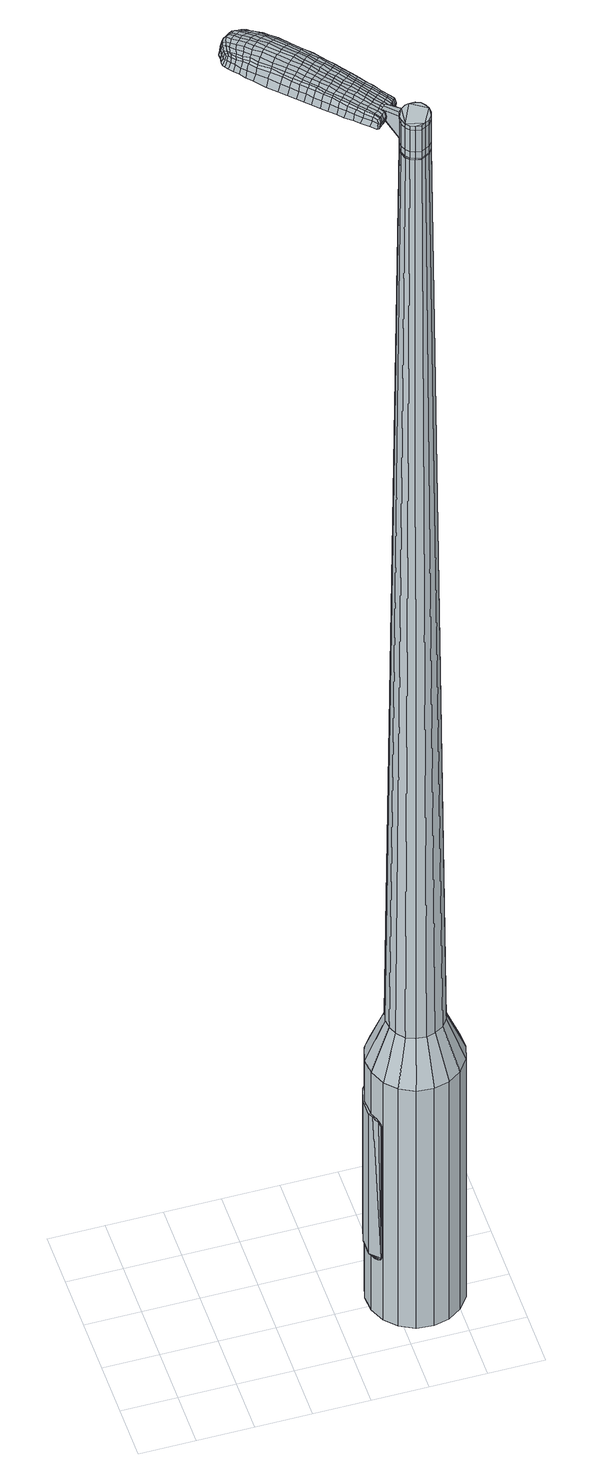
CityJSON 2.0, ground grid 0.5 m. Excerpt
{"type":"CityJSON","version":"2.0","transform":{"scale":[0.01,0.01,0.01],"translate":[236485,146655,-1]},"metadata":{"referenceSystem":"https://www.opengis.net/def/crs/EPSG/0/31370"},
"CityObjects":{
"object1":{"type":"GenericCityObject","attributes":{"cluster":623,"mean_distance_to_centroid":0.0785,"new_centroid_x":236487.23,"new_centroid_y":146655.56,"mean_distance_to_camera":7.81,"H1":9.53,"H2":9.31,"Z_final":113.16,"cluster2":-1,"proj_x":236493.62,"proj_y":146654.73,"id_line":75990,"bearing_l":224.04,"distance":6.44,"orientation":"right","G_obj":134.04},"geometry":[{"type":"MultiSurface","lod":"2","boundaries":[[[0,1,2,3]],[[1,4,5,2]],[[4,6,7,5]],[[6,8,9,7]],[[8,10,11,9]],[[10,12,13,11]],[[12,14,15,13]],[[14,16,17,15]],[[16,18,19,17]],[[18,20,21,19]],[[20,22,23,21]],[[22,24,25,23]],[[24,26,27,25]],[[26,28,29,27]],[[28,30,31,29]],[[30,32,33,31]],[[32,34,35,33]],[[34,0,3,35]],[[36,37,38,39]],[[38,40,41,42]],[[41,43,42]],[[42,44,45,46]],[[45,47,46]],[[46,48,49,50]],[[49,51,50]],[[42,46,50,38]],[[50,52,39,38]],[[53,36,39]],[[2,5,7,35]],[[7,9,11,15]],[[11,13,15]],[[15,17,19,23]],[[19,21,23]],[[23,25,27,31]],[[27,29,31]],[[15,23,31,7]],[[31,33,35,7]],[[3,2,35]],[[1,0,54,55]],[[0,34,56,54]],[[34,32,57,56]],[[32,30,58,57]],[[30,28,59,58]],[[28,26,60,59]],[[26,24,61,60]],[[24,22,62,61]],[[22,20,63,62]],[[20,18,64,63]],[[18,16,65,64]],[[16,14,66,65]],[[14,12,67,66]],[[12,10,68,67]],[[10,8,69,68]],[[8,6,70,69]],[[6,4,71,70]],[[4,1,55,71]],[[55,54,72,73]],[[54,56,74,72]],[[56,57,75,74]],[[57,58,76,75]],[[58,59,77,76]],[[59,60,78,77]],[[60,61,79,78]],[[61,62,80,79]],[[62,63,81,80]],[[63,64,82,81]],[[64,65,83,82]],[[65,66,84,83]],[[66,67,85,84]],[[67,68,86,85]],[[68,69,87,86]],[[69,70,88,87]],[[70,71,89,88]],[[71,55,73,89]],[[72,90,91,73]],[[92,93,90,72]],[[75,94,93,92]],[[95,96,94,75]],[[97,98,96,95]],[[78,99,98,97]],[[79,100,99,78]],[[101,102,100,79]],[[81,103,102,101]],[[104,105,103,81]],[[83,106,105,104]],[[84,107,106,83]],[[108,109,107,84]],[[86,110,109,108]],[[111,112,110,86]],[[113,114,112,111]],[[89,115,114,113]],[[73,91,115,89]],[[116,117,118,119]],[[120,116,119,121]],[[122,120,121,123]],[[124,122,123,125]],[[126,124,125,127]],[[128,126,127,129]],[[130,128,129,131]],[[132,130,131,133]],[[134,132,133,135]],[[136,134,135,137]],[[138,136,137,139]],[[140,138,139,141]],[[142,140,141,143]],[[144,142,143,145]],[[146,144,145,147]],[[148,146,147,149]],[[74,92,72]],[[74,75,92]],[[76,95,75]],[[76,77,97,95]],[[77,78,97]],[[80,101,79]],[[80,81,101]],[[82,104,81]],[[82,83,104]],[[85,108,84]],[[85,86,108]],[[87,111,86]],[[87,88,113,111]],[[88,89,113]],[[150,114,115]],[[150,151,112,114]],[[151,110,112]],[[152,109,110]],[[152,107,109]],[[153,105,106]],[[153,103,105]],[[154,102,103]],[[154,100,102]],[[155,98,99]],[[155,156,96,98]],[[156,94,96]],[[157,93,94]],[[157,90,93]],[[39,52,148,158]],[[91,90,159,149]],[[53,39,158,117]],[[90,157,118,159]],[[36,53,117,116]],[[157,94,119,118]],[[37,36,116,120]],[[94,156,121,119]],[[38,37,120,122]],[[156,155,123,121]],[[40,38,122,124]],[[155,99,125,123]],[[41,40,124,126]],[[99,100,127,125]],[[43,41,126,128]],[[100,154,129,127]],[[42,43,128,130]],[[154,103,131,129]],[[44,42,130,132]],[[103,153,133,131]],[[45,44,132,134]],[[153,106,135,133]],[[47,45,134,136]],[[106,107,137,135]],[[46,47,136,138]],[[107,152,139,137]],[[48,46,138,140]],[[152,110,141,139]],[[49,48,140,142]],[[110,151,143,141]],[[51,49,142,144]],[[151,150,145,143]],[[50,51,144,146]],[[150,115,147,145]],[[52,50,146,148]],[[115,91,149,147]],[[148,149,160,161]],[[149,159,162,160]],[[159,118,163,162]],[[118,117,164,163]],[[117,158,165,164]],[[158,148,161,165]],[[166,167,168,169]],[[170,166,169,171]],[[166,170,172,173]],[[167,166,173,174]],[[175,176,177,178]],[[179,175,178,180]],[[175,179,181,182]],[[176,175,182,183]],[[184,185,186,187]],[[188,184,187,189]],[[184,188,190,191]],[[185,184,191,192]],[[193,194,195,196]],[[197,193,196,198]],[[193,197,199,200]],[[194,193,200,201]],[[202,203,204,205]],[[206,202,205,207]],[[202,206,208,209]],[[203,202,209,210]],[[211,212,213,214]],[[215,211,214,216]],[[211,215,217,218]],[[212,211,218,219]],[[220,221,222,223]],[[212,220,223,213]],[[220,212,219,224]],[[221,220,224,225]],[[226,227,228,229]],[[221,226,229,222]],[[226,221,225,230]],[[227,226,230,231]],[[232,170,171,233]],[[227,232,233,228]],[[232,227,231,234]],[[170,232,234,172]],[[235,236,237,238]],[[239,235,238,240]],[[235,239,241,242]],[[236,235,242,243]],[[244,245,246,247]],[[236,244,247,237]],[[244,236,243,248]],[[245,244,248,249]],[[250,251,252,253]],[[245,250,253,246]],[[250,245,249,254]],[[251,250,254,255]],[[256,257,258,259]],[[251,256,259,252]],[[256,251,255,260]],[[257,256,260,261]],[[262,167,174,263]],[[257,262,263,258]],[[262,257,261,264]],[[167,262,264,168]],[[265,266,267,268]],[[269,265,268,270]],[[265,269,271,272]],[[266,265,272,273]],[[274,275,276,277]],[[266,274,277,267]],[[274,266,273,278]],[[275,274,278,279]],[[280,281,282,283]],[[275,280,283,276]],[[280,275,279,284]],[[281,280,284,285]],[[286,179,180,287]],[[281,286,287,282]],[[286,281,285,288]],[[179,286,288,181]],[[289,290,291,292]],[[293,289,292,294]],[[289,293,295,296]],[[290,289,296,297]],[[298,299,300,301]],[[290,298,301,291]],[[298,290,297,302]],[[299,298,302,303]],[[304,305,306,307]],[[299,304,307,300]],[[304,299,303,308]],[[305,304,308,309]],[[310,311,312,313]],[[305,310,313,306]],[[310,305,309,314]],[[311,310,314,315]],[[316,176,183,317]],[[311,316,317,312]],[[316,311,315,318]],[[176,316,318,177]],[[319,205,204,320]],[[321,319,320,322]],[[319,321,323,324]],[[205,319,324,207]],[[325,321,322,326]],[[327,325,326,328]],[[325,327,329,330]],[[321,325,330,323]],[[331,327,328,332]],[[333,331,332,334]],[[331,333,335,336]],[[327,331,336,329]],[[337,333,334,338]],[[339,337,338,340]],[[337,339,341,342]],[[333,337,342,335]],[[343,339,340,344]],[[194,343,344,195]],[[343,194,201,345]],[[339,343,345,341]],[[346,347,192,191]],[[348,346,191,190]],[[346,348,349,350]],[[347,346,350,351]],[[352,353,351,350]],[[354,352,350,349]],[[352,354,355,356]],[[353,352,356,357]],[[358,359,357,356]],[[360,358,356,355]],[[358,360,361,362]],[[359,358,362,363]],[[364,365,363,362]],[[366,364,362,361]],[[364,366,199,197]],[[365,364,197,198]],[[367,368,369,370]],[[269,367,370,271]],[[367,269,270,371]],[[368,367,371,372]],[[373,188,189,374]],[[368,373,374,369]],[[373,368,372,375]],[[188,373,375,190]],[[376,377,378,379]],[[215,376,379,217]],[[376,215,216,380]],[[377,376,380,381]],[[382,383,384,385]],[[377,382,385,378]],[[382,377,381,386]],[[383,382,386,387]],[[388,185,192,389]],[[383,388,389,384]],[[388,383,387,390]],[[185,388,390,186]],[[391,392,393,394]],[[173,391,394,174]],[[391,173,172,395]],[[392,391,395,396]],[[397,398,399,400]],[[392,397,400,393]],[[397,392,396,401]],[[398,397,401,402]],[[403,196,195,404]],[[398,403,404,399]],[[403,398,402,405]],[[196,403,405,198]],[[406,407,408,409]],[[178,406,409,180]],[[406,178,177,410]],[[407,406,410,411]],[[412,200,199,413]],[[407,412,413,408]],[[412,407,411,414]],[[200,412,414,201]],[[415,416,417,418]],[[293,415,418,295]],[[415,293,294,419]],[[416,415,419,420]],[[421,206,207,422]],[[416,421,422,417]],[[421,416,420,423]],[[206,421,423,208]],[[424,425,426,427]],[[239,424,427,241]],[[424,239,240,428]],[[425,424,428,429]],[[430,431,432,433]],[[425,430,433,426]],[[430,425,429,434]],[[431,430,434,435]],[[436,203,210,437]],[[431,436,437,432]],[[436,431,435,438]],[[203,436,438,204]],[[439,440,429,428]],[[238,439,428,240]],[[439,238,237,441]],[[440,439,441,442]],[[443,444,435,434]],[[440,443,434,429]],[[443,440,442,445]],[[444,443,445,446]],[[447,320,204,438]],[[444,447,438,435]],[[447,444,446,448]],[[320,447,448,322]],[[449,450,451,452]],[[296,449,452,297]],[[449,296,295,418]],[[450,449,418,417]],[[453,324,323,454]],[[450,453,454,451]],[[453,450,417,422]],[[324,453,422,207]],[[455,456,442,441]],[[247,455,441,237]],[[455,247,246,457]],[[456,455,457,458]],[[459,460,446,445]],[[456,459,445,442]],[[459,456,458,461]],[[460,459,461,462]],[[463,326,322,448]],[[460,463,448,446]],[[463,460,462,464]],[[326,463,464,328]],[[465,466,467,468]],[[302,465,468,303]],[[465,302,297,452]],[[466,465,452,451]],[[469,330,329,470]],[[466,469,470,467]],[[469,466,451,454]],[[330,469,454,323]],[[471,472,458,457]],[[253,471,457,246]],[[471,253,252,473]],[[472,471,473,474]],[[475,476,462,461]],[[472,475,461,458]],[[475,472,474,477]],[[476,475,477,478]],[[479,332,328,464]],[[476,479,464,462]],[[479,476,478,480]],[[332,479,480,334]],[[481,482,483,484]],[[308,481,484,309]],[[481,308,303,468]],[[482,481,468,467]],[[485,336,335,486]],[[482,485,486,483]],[[485,482,467,470]],[[336,485,470,329]],[[487,488,474,473]],[[259,487,473,252]],[[487,259,258,489]],[[488,487,489,490]],[[491,492,478,477]],[[488,491,477,474]],[[491,488,490,493]],[[492,491,493,494]],[[495,338,334,480]],[[492,495,480,478]],[[495,492,494,496]],[[338,495,496,340]],[[497,498,499,500]],[[314,497,500,315]],[[497,314,309,484]],[[498,497,484,483]],[[501,342,341,502]],[[498,501,502,499]],[[501,498,483,486]],[[342,501,486,335]],[[503,504,490,489]],[[263,503,489,258]],[[503,263,174,394]],[[504,503,394,393]],[[505,506,494,493]],[[504,505,493,490]],[[505,504,393,400]],[[506,505,400,399]],[[507,344,340,496]],[[506,507,496,494]],[[507,506,399,404]],[[344,507,404,195]],[[508,509,411,410]],[[318,508,410,177]],[[508,318,315,500]],[[509,508,500,499]],[[510,345,201,414]],[[509,510,414,411]],[[510,509,499,502]],[[345,510,502,341]],[[511,512,372,371]],[[268,511,371,270]],[[511,268,267,513]],[[512,511,513,514]],[[515,348,190,375]],[[512,515,375,372]],[[515,512,514,516]],[[348,515,516,349]],[[517,518,519,520]],[[218,517,520,219]],[[517,218,217,379]],[[518,517,379,378]],[[521,522,523,524]],[[518,521,524,519]],[[521,518,378,385]],[[522,521,385,384]],[[525,347,351,526]],[[522,525,526,523]],[[525,522,384,389]],[[347,525,389,192]],[[527,528,514,513]],[[277,527,513,267]],[[527,277,276,529]],[[528,527,529,530]],[[531,354,349,516]],[[528,531,516,514]],[[531,528,530,532]],[[354,531,532,355]],[[533,534,535,536]],[[224,533,536,225]],[[533,224,219,520]],[[534,533,520,519]],[[537,538,539,540]],[[534,537,540,535]],[[537,534,519,524]],[[538,537,524,523]],[[541,353,357,542]],[[538,541,542,539]],[[541,538,523,526]],[[353,541,526,351]],[[543,544,530,529]],[[283,543,529,276]],[[543,283,282,545]],[[544,543,545,546]],[[547,360,355,532]],[[544,547,532,530]],[[547,544,546,548]],[[360,547,548,361]],[[549,550,551,552]],[[230,549,552,231]],[[549,230,225,536]],[[550,549,536,535]],[[553,554,555,556]],[[550,553,556,551]],[[553,550,535,540]],[[554,553,540,539]],[[557,359,363,558]],[[554,557,558,555]],[[557,554,539,542]],[[359,557,542,357]],[[559,560,546,545]],[[287,559,545,282]],[[559,287,180,409]],[[560,559,409,408]],[[561,366,361,548]],[[560,561,548,546]],[[561,560,408,413]],[[366,561,413,199]],[[562,563,396,395]],[[234,562,395,172]],[[562,234,231,552]],[[563,562,552,551]],[[564,565,402,401]],[[563,564,401,396]],[[564,563,551,556]],[[565,564,556,555]],[[566,365,198,405]],[[565,566,405,402]],[[566,565,555,558]],[[365,566,558,363]],[[567,568,569,570]],[[570,569,571,572]],[[573,571,569,574]],[[574,569,568,575]],[[576,577,578,579]],[[579,578,580,581]],[[582,580,578,583]],[[583,578,577,584]],[[585,586,587,588]],[[588,587,589,590]],[[591,589,587,592]],[[592,587,586,593]],[[594,595,596,597]],[[597,596,598,599]],[[600,598,596,601]],[[601,596,595,602]],[[603,604,605,606]],[[606,605,607,608]],[[609,607,605,610]],[[610,605,604,611]],[[612,613,614,615]],[[615,614,616,617]],[[618,616,614,619]],[[619,614,613,620]],[[621,622,623,624]],[[624,623,613,612]],[[620,613,623,625]],[[625,623,622,626]],[[627,628,629,630]],[[630,629,622,621]],[[626,622,629,631]],[[631,629,628,632]],[[572,571,633,634]],[[634,633,628,627]],[[632,628,633,635]],[[635,633,571,573]],[[636,637,638,639]],[[639,638,640,641]],[[642,640,638,643]],[[643,638,637,644]],[[645,646,647,648]],[[648,647,637,636]],[[644,637,647,649]],[[649,647,646,650]],[[651,652,653,654]],[[654,653,646,645]],[[650,646,653,655]],[[655,653,652,656]],[[657,658,659,660]],[[660,659,652,651]],[[656,652,659,661]],[[661,659,658,662]],[[575,568,663,664]],[[664,663,658,657]],[[662,658,663,665]],[[665,663,568,567]],[[666,667,668,669]],[[669,668,670,671]],[[672,670,668,673]],[[673,668,667,674]],[[675,676,677,678]],[[678,677,667,666]],[[674,667,677,679]],[[679,677,676,680]],[[681,682,683,684]],[[684,683,676,675]],[[680,676,683,685]],[[685,683,682,686]],[[581,580,687,688]],[[688,687,682,681]],[[686,682,687,689]],[[689,687,580,582]],[[690,691,692,693]],[[693,692,694,695]],[[696,694,692,697]],[[697,692,691,698]],[[699,700,701,702]],[[702,701,691,690]],[[698,691,701,703]],[[703,701,700,704]],[[705,706,707,708]],[[708,707,700,699]],[[704,700,707,709]],[[709,707,706,710]],[[711,712,713,714]],[[714,713,706,705]],[[710,706,713,715]],[[715,713,712,716]],[[584,577,717,718]],[[718,717,712,711]],[[716,712,717,719]],[[719,717,577,576]],[[603,606,720,721]],[[721,720,722,723]],[[724,722,720,164]],[[164,720,606,608]],[[723,722,725,726]],[[726,725,727,728]],[[729,727,725,730]],[[730,725,722,724]],[[728,727,731,732]],[[732,731,733,734]],[[735,733,731,736]],[[736,731,727,729]],[[734,733,737,738]],[[738,737,739,740]],[[741,739,737,742]],[[742,737,733,735]],[[740,739,743,744]],[[744,743,595,594]],[[602,595,743,745]],[[745,743,739,741]],[[593,746,747,592]],[[592,747,748,591]],[[749,748,747,750]],[[750,747,746,751]],[[751,752,753,750]],[[750,753,754,749]],[[755,754,753,756]],[[756,753,752,757]],[[757,758,759,756]],[[756,759,760,755]],[[761,760,759,762]],[[762,759,758,763]],[[763,764,765,762]],[[762,765,766,761]],[[600,766,765,598]],[[598,765,764,599]],[[767,768,769,770]],[[770,769,670,672]],[[671,670,769,771]],[[771,769,768,772]],[[590,589,773,774]],[[774,773,768,767]],[[772,768,773,775]],[[775,773,589,591]],[[776,777,778,779]],[[779,778,616,618]],[[617,616,778,780]],[[780,778,777,781]],[[782,783,784,785]],[[785,784,777,776]],[[781,777,784,786]],[[786,784,783,787]],[[593,586,788,789]],[[789,788,783,782]],[[787,783,788,790]],[[790,788,586,585]],[[791,792,793,794]],[[794,793,574,575]],[[573,574,793,795]],[[795,793,792,796]],[[797,798,799,800]],[[800,799,792,791]],[[796,792,799,801]],[[801,799,798,802]],[[594,597,803,804]],[[804,803,798,797]],[[802,798,803,805]],[[805,803,597,599]],[[806,807,808,809]],[[809,808,579,581]],[[576,579,808,810]],[[810,808,807,811]],[[600,601,812,813]],[[813,812,807,806]],[[811,807,812,814]],[[814,812,601,602]],[[815,816,694,817]],[[817,694,696]],[[695,694,818]],[[818,694,816,819]],[[608,607,820,821]],[[821,820,816,815]],[[819,816,820,822]],[[822,820,607,609]],[[823,824,640,642]],[[641,640,824,825]],[[826,827,828,829]],[[829,828,824,823]],[[825,824,828,830]],[[830,828,827,831]],[[611,604,832,833]],[[833,832,827,826]],[[831,827,832,834]],[[834,832,604,603]],[[835,836,825]],[[825,836,639,641]],[[636,639,836,837]],[[837,836,835,838]],[[831,839,840,830]],[[830,840,835,825]],[[838,835,840,841]],[[841,840,839,842]],[[603,721,843,834]],[[834,843,839,831]],[[842,839,843,844]],[[844,843,721,723]],[[845,846,847,848]],[[848,847,697,698]],[[696,697,847,817]],[[817,847,846,815]],[[724,164,849,850]],[[850,849,846,845]],[[815,846,849,821]],[[821,849,164,608]],[[838,851,837]],[[837,851,648,636]],[[645,648,851,852]],[[852,851,853]],[[842,854,855,841]],[[841,855,851,838]],[[853,851,855,856]],[[856,855,854,857]],[[723,726,858,844]],[[844,858,854,842]],[[857,854,858,859]],[[859,858,726,728]],[[860,861,862,863]],[[863,862,703,704]],[[698,703,862,848]],[[848,862,861,845]],[[729,730,864,865]],[[865,864,861,860]],[[845,861,864,850]],[[850,864,730,724]],[[853,866,852]],[[852,866,654,645]],[[651,654,866,867]],[[867,866,868]],[[857,869,870,856]],[[856,870,866,853]],[[868,866,870,871]],[[871,870,869,872]],[[728,732,873,859]],[[859,873,869,857]],[[872,869,873,874]],[[874,873,732,734]],[[875,876,877,878]],[[878,877,709,710]],[[704,709,877,863]],[[863,877,876,860]],[[735,736,879,880]],[[880,879,876,875]],[[860,876,879,865]],[[865,879,736,729]],[[868,881,882,867]],[[867,882,660,651]],[[657,660,882,883]],[[883,882,881,884]],[[872,885,886,871]],[[871,886,881,868]],[[884,881,886,887]],[[887,886,885,888]],[[734,738,889,874]],[[874,889,885,872]],[[888,885,889,890]],[[890,889,738,740]],[[891,892,893,894]],[[894,893,715,716]],[[710,715,893,878]],[[878,893,892,875]],[[741,742,895,896]],[[896,895,892,891]],[[875,892,895,880]],[[880,895,742,735]],[[884,897,898,883]],[[883,898,664,657]],[[575,664,898,794]],[[794,898,897,791]],[[888,899,900,887]],[[887,900,897,884]],[[791,897,900,800]],[[800,900,899,797]],[[740,744,901,890]],[[890,901,899,888]],[[797,899,901,804]],[[804,901,744,594]],[[811,902,903,810]],[[810,903,719,576]],[[716,719,903,894]],[[894,903,902,891]],[[602,745,904,814]],[[814,904,902,811]],[[891,902,904,896]],[[896,904,745,741]],[[772,905,906,771]],[[771,906,669,671]],[[666,669,906,907]],[[907,906,905,908]],[[591,748,909,775]],[[775,909,905,772]],[[908,905,909,910]],[[910,909,748,749]],[[911,912,913,914]],[[914,913,619,620]],[[618,619,913,779]],[[779,913,912,776]],[[915,916,917,918]],[[918,917,912,911]],[[776,912,917,785]],[[785,917,916,782]],[[751,746,919,920]],[[920,919,916,915]],[[782,916,919,789]],[[789,919,746,593]],[[908,921,922,907]],[[907,922,678,666]],[[675,678,922,923]],[[923,922,921,924]],[[749,754,925,910]],[[910,925,921,908]],[[924,921,925,926]],[[926,925,754,755]],[[927,928,929,930]],[[930,929,625,626]],[[620,625,929,914]],[[914,929,928,911]],[[931,932,933,934]],[[934,933,928,927]],[[911,928,933,918]],[[918,933,932,915]],[[757,752,935,936]],[[936,935,932,931]],[[915,932,935,920]],[[920,935,752,751]],[[924,937,938,923]],[[923,938,684,675]],[[681,684,938,939]],[[939,938,937,940]],[[755,760,941,926]],[[926,941,937,924]],[[940,937,941,942]],[[942,941,760,761]],[[943,944,945,946]],[[946,945,631,632]],[[626,631,945,930]],[[930,945,944,927]],[[947,948,949,950]],[[950,949,944,943]],[[927,944,949,934]],[[934,949,948,931]],[[763,758,951,952]],[[952,951,948,947]],[[931,948,951,936]],[[936,951,758,757]],[[940,953,954,939]],[[939,954,688,681]],[[581,688,954,809]],[[809,954,953,806]],[[761,766,955,942]],[[942,955,953,940]],[[806,953,955,813]],[[813,955,766,600]],[[796,956,957,795]],[[795,957,635,573]],[[632,635,957,946]],[[946,957,956,943]],[[802,958,959,801]],[[801,959,956,796]],[[943,956,959,950]],[[950,959,958,947]],[[599,764,960,805]],[[805,960,958,802]],[[947,958,960,952]],[[952,960,764,763]],[[567,570,169,168]],[[570,572,171,169]],[[582,583,182,181]],[[583,584,183,182]],[[585,588,187,186]],[[588,590,189,187]],[[609,610,209,208]],[[610,611,210,209]],[[612,615,214,213]],[[615,617,216,214]],[[621,624,223,222]],[[624,612,213,223]],[[627,630,229,228]],[[630,621,222,229]],[[572,634,233,171]],[[634,627,228,233]],[[642,643,242,241]],[[643,644,243,242]],[[644,649,248,243]],[[649,650,249,248]],[[650,655,254,249]],[[655,656,255,254]],[[656,661,260,255]],[[661,662,261,260]],[[662,665,264,261]],[[665,567,168,264]],[[672,673,272,271]],[[673,674,273,272]],[[674,679,278,273]],[[679,680,279,278]],[[680,685,284,279]],[[685,686,285,284]],[[686,689,288,285]],[[689,582,181,288]],[[690,693,292,291]],[[693,695,294,292]],[[699,702,301,300]],[[702,690,291,301]],[[705,708,307,306]],[[708,699,300,307]],[[711,714,313,312]],[[714,705,306,313]],[[584,718,317,183]],[[718,711,312,317]],[[767,770,370,369]],[[770,672,271,370]],[[590,774,374,189]],[[774,767,369,374]],[[617,780,380,216]],[[780,781,381,380]],[[781,786,386,381]],[[786,787,387,386]],[[787,790,390,387]],[[790,585,186,390]],[[695,818,419,294]],[[818,819,420,419]],[[819,822,423,420]],[[822,609,208,423]],[[823,427,426]],[[823,642,241,427]],[[826,829,433,432]],[[829,823,426,433]],[[611,833,437,210]],[[833,826,432,437]],[[961,962,963,964]],[[965,966,964,963]],[[967,968,969,970]],[[971,972,973,974]],[[962,975,976,963]],[[977,965,963,976]],[[978,967,970,979]],[[980,981,972,971]],[[975,982,983,976]],[[983,984,977,976]],[[985,978,979,986]],[[987,981,980,988]],[[982,989,990,983]],[[990,991,984,983]],[[992,985,986,993]],[[994,987,988,995]],[[996,997,998,999]],[[1000,1001,997,996]],[[1000,1002,1003,1001]],[[1002,1004,1005,1003]],[[1006,1007,1008,1009]],[[1010,1011,1007,1006]],[[1012,1013,1011,1010]],[[1014,1015,1013,1012]],[[1009,998,997,1006]],[[1006,997,1001,1010]],[[1001,1003,1012,1010]],[[1003,1005,1014,1012]],[[970,969,966,965]],[[979,970,965,977]],[[984,986,979,977]],[[991,993,986,984]],[[971,974,968,967]],[[980,971,967,978]],[[988,980,978,985]],[[995,988,985,992]],[[972,996,999,973]],[[981,1000,996,972]],[[1002,1000,981,987]],[[1004,1002,987,994]],[[1016,1017,1018,1019]],[[1018,1020,1021,1022]],[[1018,1022,1023,1024]],[[1018,1024,1019]],[[1025,1016,1019,1026]],[[1027,1026,1019,1028]],[[1029,1028,1019]],[[1030,1018,1017,1031]],[[1032,1030,1031,1033]],[[1034,1032,1033,1035]],[[1036,1034,1035,1037]],[[1038,1036,1037,1039]],[[1039,1040,1041,1042]],[[1039,1042,1043,1044]],[[1039,1044,1045,1046]],[[1045,1047,1048,1049]],[[1045,1049,1050,1051]],[[1045,1051,1046]],[[1039,1046,1038]],[[1052,1053,1017,1016]],[[1054,1055,1020,1018]],[[1056,1057,1029,1019]],[[1053,1058,1031,1017]],[[1059,1054,1018,1030]],[[1058,1060,1033,1031]],[[1061,1059,1030,1032]],[[1060,1062,1035,1033]],[[1063,1061,1032,1034]],[[1062,1064,1037,1035]],[[1065,1063,1034,1036]],[[1064,1066,1039,1037]],[[1067,1065,1036,1038]],[[1066,1068,1040,1039]],[[1069,1070,1047,1045]],[[1071,1067,1038,1046]],[[1041,1040,1068,1072]],[[1042,1041,1072,1073]],[[1043,1042,1073,1074]],[[1044,1043,1074,1075]],[[1045,1044,1075,1069]],[[1076,1052,1016,1025]],[[1077,1076,1025,1026]],[[1078,1077,1026,1027]],[[1079,1078,1027,1028]],[[1057,1079,1028,1029]],[[1021,1020,1055,1080]],[[1048,1047,1070,1081]],[[1022,1021,1080,1082]],[[1023,1022,1082,1083]],[[1024,1023,1083,1084]],[[1019,1024,1084,1056]],[[1049,1048,1081,1085]],[[1050,1049,1085,1086]],[[1051,1050,1086,1087]],[[1046,1051,1087,1071]]]}]}
},
"vertices":[
[192,86,384],[204,94,384],[204,94,96],[192,86,96],[218,98,384],[218,98,96],[233,97,384],[233,97,96],[246,90,384],[246,90,96],[256,80,384],[256,80,96],[262,66,384],[262,66,96],[263,51,384],[263,51,96],[259,37,384],[259,37,96],[250,25,384],[250,25,96],[238,17,384],[238,17,96],[224,14,384],[224,14,96],[209,15,384],[209,15,96],[196,22,384],[196,22,96],[186,32,384],[186,32,96],[180,46,384],[180,46,96],[179,60,384],[179,60,96],[183,74,384],[183,74,96],[208,57,1524],[208,53,1524],[210,48,1524],[212,65,1524],[213,45,1524],[217,43,1524],[226,44,1524],[222,42,1524],[230,46,1524],[233,50,1524],[234,59,1524],[234,54,1524],[232,63,1524],[229,67,1524],[220,69,1524],[225,69,1524],[216,68,1524],[209,62,1524],[204,74,429],[211,79,429],[198,67,429],[196,58,429],[197,50,429],[200,42,429],[206,35,429],[214,32,429],[223,31,429],[231,33,429],[239,38,429],[244,45,429],[246,53,429],[245,62,429],[242,70,429],[236,76,429],[228,80,429],[219,81,429],[212,65,1483],[216,68,1483],[209,62,1483],[208,57,1483],[208,53,1483],[210,48,1483],[213,45,1483],[217,43,1483],[222,42,1483],[226,44,1483],[230,46,1483],[233,50,1483],[234,54,1483],[234,59,1483],[232,63,1483],[229,67,1483],[225,69,1483],[220,69,1483],[212,65,1485],[216,68,1485],[209,61,1483],[209,61,1485],[208,57,1485],[209,53,1483],[209,53,1485],[210,49,1483],[210,49,1485],[213,45,1485],[217,43,1485],[222,43,1483],[222,43,1485],[226,44,1485],[230,47,1483],[230,47,1485],[233,50,1485],[234,54,1485],[233,59,1483],[233,59,1485],[232,63,1485],[229,66,1483],[229,66,1485],[225,68,1483],[225,68,1485],[220,69,1485],[208,57,1519],[209,62,1519],[209,62,1493],[208,57,1493],[208,53,1519],[208,53,1493],[210,48,1519],[210,48,1493],[213,45,1519],[213,45,1493],[217,43,1519],[217,43,1493],[222,42,1519],[222,42,1493],[226,44,1519],[226,44,1493],[230,46,1519],[230,46,1493],[233,50,1519],[233,50,1493],[234,54,1519],[234,54,1493],[234,59,1519],[234,59,1493],[232,63,1519],[232,63,1493],[229,67,1519],[229,67,1493],[225,69,1519],[225,69,1493],[220,69,1519],[220,69,1493],[216,68,1519],[216,68,1493],[225,69,1485],[229,67,1485],[234,59,1485],[230,46,1485],[222,42,1485],[210,48,1485],[208,53,1485],[209,62,1485],[212,65,1519],[212,65,1493],[201,81,1513],[201,81,1518],[199,79,1513],[196,77,1513],[196,77,1518],[199,79,1518],[161,146,1519],[166,140,1518],[166,142,1509],[161,148,1510],[155,152,1519],[156,154,1510],[155,150,1526],[161,144,1525],[165,139,1525],[133,119,1519],[139,114,1518],[140,115,1525],[135,120,1525],[127,125,1519],[129,126,1526],[125,125,1510],[131,119,1510],[137,114,1509],[95,184,1519],[98,187,1519],[97,187,1513],[94,185,1513],[93,180,1519],[92,181,1513],[94,179,1524],[96,183,1524],[99,185,1524],[147,131,1530],[152,126,1529],[154,128,1529],[149,133,1530],[140,137,1531],[143,140,1531],[137,135,1530],[144,128,1530],[149,123,1529],[203,73,1512],[205,75,1512],[204,76,1517],[202,74,1517],[201,71,1512],[200,72,1517],[200,71,1506],[202,74,1506],[204,76,1506],[119,187,1519],[122,185,1519],[122,187,1512],[119,189,1512],[117,189,1518],[117,190,1512],[117,188,1522],[118,186,1523],[121,184,1524],[125,182,1519],[130,178,1519],[130,180,1512],[126,184,1512],[125,181,1524],[129,177,1525],[134,174,1519],[139,169,1519],[140,171,1511],[134,176,1511],[133,173,1526],[139,167,1526],[147,161,1519],[148,163,1510],[147,159,1526],[209,90,1513],[205,96,1513],[204,94,1518],[209,89,1517],[213,85,1512],[212,86,1516],[213,87,1506],[210,91,1507],[205,97,1507],[200,101,1514],[195,107,1515],[194,106,1520],[199,100,1519],[200,103,1507],[195,109,1507],[190,113,1515],[185,118,1516],[185,117,1522],[190,111,1521],[190,114,1508],[185,120,1508],[180,124,1517],[175,130,1517],[175,128,1524],[180,122,1523],[180,126,1508],[176,131,1509],[171,135,1518],[170,133,1524],[171,137,1509],[93,163,1519],[95,160,1519],[96,161,1524],[94,164,1523],[92,165,1518],[93,165,1522],[90,165,1512],[91,163,1512],[93,160,1512],[98,157,1519],[101,152,1519],[103,153,1525],[99,157,1524],[96,156,1512],[100,152,1512],[105,148,1519],[111,142,1519],[112,142,1526],[107,148,1526],[104,147,1511],[109,142,1511],[119,134,1519],[121,134,1526],[117,133,1510],[188,69,1513],[182,74,1513],[180,74,1507],[186,69,1507],[192,65,1512],[191,65,1506],[192,66,1516],[189,69,1517],[183,74,1518],[176,79,1514],[171,84,1515],[169,84,1507],[175,79,1507],[178,79,1519],[172,84,1520],[165,89,1515],[160,94,1516],[158,94,1508],[164,89,1508],[167,90,1521],[162,95,1522],[154,99,1517],[149,104,1517],[147,104,1509],[153,99,1508],[156,100,1523],[151,105,1524],[144,109,1518],[142,109,1509],[146,110,1524],[198,78,1519],[200,80,1519],[193,83,1520],[195,85,1520],[191,81,1520],[196,76,1519],[188,88,1522],[190,90,1522],[183,94,1523],[185,96,1523],[180,92,1523],[186,86,1521],[177,99,1524],[180,101,1524],[172,104,1525],[174,106,1525],[170,102,1525],[175,97,1524],[167,110,1526],[169,112,1526],[162,115,1527],[164,117,1527],[159,113,1527],[165,107,1526],[157,120,1528],[159,122,1528],[154,118,1528],[98,181,1527],[101,183,1527],[96,177,1526],[99,174,1527],[101,177,1528],[104,180,1528],[106,173,1529],[108,175,1529],[103,170,1528],[108,164,1530],[111,168,1530],[114,170,1530],[116,162,1531],[119,165,1531],[113,159,1530],[120,153,1531],[122,156,1531],[125,158,1531],[131,147,1531],[134,149,1531],[128,144,1531],[91,167,1518],[91,171,1519],[90,171,1513],[89,167,1513],[92,167,1523],[92,170,1523],[91,175,1519],[90,176,1513],[93,175,1524],[115,190,1518],[112,190,1518],[113,189,1523],[115,188,1523],[115,191,1513],[112,191,1513],[108,190,1519],[104,190,1519],[105,189,1524],[109,189,1523],[108,191,1513],[104,191,1513],[101,189,1519],[102,187,1524],[100,189,1513],[160,143,1528],[158,141,1528],[163,136,1528],[165,137,1527],[154,149,1528],[152,148,1529],[156,140,1529],[154,138,1530],[159,132,1529],[161,134,1528],[150,146,1529],[148,144,1530],[151,135,1530],[156,130,1529],[145,142,1531],[136,120,1528],[138,122,1529],[132,128,1529],[130,126,1528],[142,115,1527],[143,117,1528],[141,125,1529],[134,131,1530],[146,120,1528],[194,65,1512],[196,66,1512],[195,67,1517],[194,66,1517],[193,65,1506],[194,66,1506],[198,68,1512],[197,70,1517],[197,69,1506],[213,83,1512],[212,82,1512],[212,83,1506],[213,84,1506],[212,84,1517],[211,83,1517],[210,80,1512],[209,79,1512],[208,79,1506],[210,81,1506],[209,81,1517],[208,79,1517],[207,77,1512],[206,78,1506],[206,77,1517],[208,88,1519],[207,86,1519],[203,93,1520],[202,92,1520],[206,85,1519],[204,83,1519],[201,90,1520],[199,89,1520],[202,81,1519],[197,87,1520],[190,70,1519],[191,71,1519],[186,76,1520],[184,75,1520],[194,73,1519],[188,79,1520],[199,99,1521],[197,98,1521],[194,104,1522],[192,103,1522],[196,96,1521],[194,94,1521],[191,101,1522],[189,100,1523],[192,92,1522],[187,98,1523],[179,80,1521],[180,82,1521],[175,87,1522],[174,85,1522],[183,84,1521],[178,89,1522],[189,110,1523],[187,109,1523],[184,116,1524],[183,114,1524],[186,107,1523],[184,105,1524],[181,112,1525],[179,110,1525],[182,103,1524],[176,108,1525],[168,90,1523],[170,92,1523],[164,97,1524],[163,95,1524],[172,94,1524],[167,99,1525],[179,121,1525],[178,120,1525],[174,127,1526],[173,125,1526],[176,118,1526],[174,116,1526],[171,123,1527],[169,121,1527],[171,114,1526],[166,119,1527],[157,100,1525],[159,102,1525],[154,107,1526],[152,106,1526],[162,105,1526],[156,110,1527],[169,132,1527],[168,131,1527],[166,129,1527],[164,127,1528],[161,125,1528],[147,111,1527],[148,112,1527],[151,115,1528],[94,165,1525],[94,168,1525],[96,163,1526],[96,165,1526],[95,173,1526],[97,170,1527],[117,186,1525],[114,187,1525],[117,184,1526],[119,184,1525],[111,187,1525],[107,187,1526],[110,184,1527],[114,184,1526],[104,185,1526],[107,182,1527],[99,159,1526],[100,161,1527],[103,154,1527],[104,156,1528],[101,165,1528],[106,160,1529],[123,181,1526],[121,181,1527],[126,176,1528],[128,177,1527],[118,180,1527],[115,179,1528],[120,174,1529],[123,176,1528],[111,178,1528],[116,172,1530],[108,149,1528],[109,152,1529],[113,143,1528],[114,145,1529],[111,155,1529],[117,149,1530],[132,172,1528],[130,172,1528],[136,166,1529],[138,167,1528],[128,171,1529],[124,169,1530],[131,163,1530],[133,164,1530],[121,167,1530],[128,161,1531],[122,135,1529],[123,137,1529],[125,140,1530],[146,158,1528],[144,157,1529],[142,155,1530],[139,154,1530],[136,151,1531],[165,141,1509],[164,139,1518],[160,144,1518],[160,146,1509],[154,151,1519],[154,153,1510],[154,149,1525],[159,143,1525],[164,137,1525],[142,116,1525],[140,116,1518],[135,121,1518],[136,121,1525],[129,127,1519],[130,127,1525],[127,127,1510],[133,120,1509],[138,116,1509],[98,186,1513],[99,185,1519],[97,183,1519],[96,183,1513],[95,179,1519],[94,180,1513],[96,179,1524],[98,182,1524],[100,184,1524],[154,128,1528],[151,126,1528],[146,131,1529],[149,133,1529],[140,138,1529],[142,140,1529],[138,135,1529],[144,129,1529],[149,124,1528],[202,77,1516],[203,76,1512],[201,75,1512],[201,75,1516],[199,73,1512],[199,73,1516],[198,73,1506],[201,75,1506],[203,77,1506],[121,185,1512],[120,184,1519],[118,186,1518],[118,187,1512],[116,187,1518],[117,188,1512],[116,186,1522],[117,185,1523],[120,183,1523],[129,179,1512],[128,177,1519],[124,181,1519],[124,182,1512],[124,179,1524],[128,176,1525],[138,169,1511],[138,168,1519],[133,173,1519],[133,175,1511],[132,172,1525],[138,166,1526],[146,159,1519],[146,161,1510],[146,158,1526],[203,93,1518],[203,94,1513],[208,89,1513],[207,88,1517],[211,85,1512],[210,85,1515],[211,86,1506],[208,90,1506],[203,96,1507],[193,104,1520],[193,106,1514],[198,100,1514],[198,99,1519],[198,102,1507],[193,107,1507],[183,116,1522],[184,117,1516],[188,111,1515],[188,110,1521],[189,113,1508],[184,119,1508],[173,127,1523],[174,128,1517],[179,123,1516],[178,121,1522],[179,125,1508],[174,130,1508],[169,134,1517],[169,132,1524],[169,136,1509],[98,162,1523],[96,162,1519],[95,164,1518],[96,165,1523],[93,166,1518],[95,166,1522],[92,166,1512],[93,164,1512],[95,161,1512],[104,154,1525],[103,153,1519],[99,158,1519],[101,158,1524],[98,158,1512],[101,153,1512],[114,144,1526],[112,143,1519],[107,149,1519],[108,149,1525],[105,149,1511],[110,143,1511],[120,135,1519],[122,135,1526],[118,135,1510],[182,75,1507],[183,75,1513],[189,70,1513],[187,70,1506],[193,67,1512],[191,67,1506],[193,68,1515],[190,71,1517],[185,76,1518],[171,86,1507],[172,86,1514],[178,81,1514],[176,80,1507],[179,81,1519],[174,86,1520],[159,96,1508],[161,96,1516],[167,91,1515],[165,91,1508],[168,91,1521],[163,96,1522],[148,106,1508],[150,106,1517],[156,101,1516],[154,101,1508],[157,101,1522],[152,106,1523],[145,111,1517],[143,111,1509],[147,111,1524],[198,79,1518],[199,80,1518],[193,84,1519],[195,85,1519],[191,82,1519],[187,89,1520],[189,91,1520],[182,94,1521],[184,96,1521],[180,92,1521],[185,87,1520],[177,100,1523],[179,101,1523],[172,105,1524],[174,107,1524],[170,103,1524],[175,97,1523],[167,110,1525],[169,112,1525],[162,115,1526],[164,118,1526],[159,113,1526],[164,108,1525],[156,121,1527],[159,123,1527],[154,118,1527],[102,182,1526],[99,180,1526],[97,177,1525],[100,174,1526],[102,177,1526],[104,179,1526],[109,175,1528],[106,173,1528],[104,169,1527],[109,164,1528],[111,167,1529],[114,170,1529],[119,165,1530],[116,162,1530],[114,159,1529],[120,153,1530],[122,156,1530],[125,158,1530],[134,149,1530],[131,147,1530],[129,144,1530],[92,170,1513],[93,170,1518],[93,168,1518],[92,167,1512],[94,167,1523],[94,170,1523],[94,175,1519],[93,175,1513],[95,174,1523],[113,187,1523],[112,188,1518],[114,187,1518],[115,186,1523],[115,189,1512],[112,189,1512],[106,187,1523],[105,188,1519],[109,188,1519],[109,187,1523],[109,189,1513],[105,188,1513],[102,187,1519],[103,185,1524],[101,187,1513],[162,136,1527],[158,141,1527],[159,142,1527],[163,137,1526],[153,148,1527],[152,148,1528],[158,132,1528],[153,138,1528],[156,140,1528],[160,134,1527],[150,146,1528],[147,144,1529],[151,135,1529],[156,130,1528],[145,142,1529],[132,129,1528],[138,123,1527],[137,122,1527],[131,128,1527],[142,117,1526],[143,118,1527],[141,126,1528],[135,132,1528],[146,121,1527],[194,69,1516],[194,68,1512],[193,68,1516],[192,67,1506],[193,68,1506],[196,70,1512],[196,71,1516],[195,70,1506],[211,85,1506],[211,84,1512],[210,84,1516],[207,81,1506],[207,80,1512],[209,82,1512],[209,83,1506],[208,82,1516],[206,81,1516],[205,78,1512],[205,79,1506],[204,79,1516],[206,87,1518],[207,87,1518],[202,93,1519],[202,92,1519],[203,84,1518],[205,85,1518],[200,91,1519],[198,89,1519],[201,82,1518],[196,87,1519],[186,77,1519],[191,72,1518],[190,71,1518],[185,76,1519],[193,74,1518],[188,79,1519],[197,98,1520],[192,104,1521],[192,103,1521],[193,94,1520],[195,96,1520],[190,102,1521],[188,100,1521],[191,93,1520],[186,98,1521],[175,87,1521],[180,82,1520],[179,81,1520],[174,86,1521],[183,84,1520],[177,90,1521],[187,109,1522],[183,115,1523],[182,114,1523],[183,105,1522],[185,107,1522],[180,113,1523],[178,111,1524],[181,103,1523],[176,109,1524],[164,98,1523],[170,92,1522],[169,92,1522],[163,97,1523],[172,95,1522],[167,100,1523],[177,120,1524],[178,120,1524],[173,126,1525],[172,125,1525],[173,116,1525],[175,118,1524],[170,124,1525],[168,122,1526],[171,114,1525],[166,120,1526],[154,108,1525],[159,103,1524],[158,102,1524],[153,107,1525],[162,105,1524],[156,110,1525],[167,131,1526],[168,131,1526],[163,127,1527],[165,129,1526],[161,125,1527],[148,113,1526],[148,112,1526],[151,115,1526],[95,168,1524],[96,166,1524],[98,163,1525],[97,165,1525],[96,172,1525],[98,170,1525],[117,183,1525],[114,185,1524],[116,185,1524],[119,183,1525],[110,182,1526],[108,185,1525],[111,185,1524],[114,183,1525],[104,184,1525],[107,181,1526],[101,161,1526],[101,159,1526],[105,155,1526],[105,157,1527],[102,165,1526],[107,160,1527],[125,175,1527],[121,180,1526],[123,179,1526],[127,175,1526],[119,173,1528],[115,178,1527],[118,179,1526],[123,175,1527],[112,177,1527],[117,172,1528],[109,152,1527],[109,150,1527],[114,144,1527],[115,146,1528],[111,155,1528],[117,149,1529],[135,165,1528],[130,171,1527],[131,171,1527],[137,165,1527],[130,162,1529],[124,169,1529],[127,170,1528],[133,164,1528],[121,167,1529],[128,160,1530],[123,137,1528],[123,136,1528],[126,141,1529],[144,156,1528],[145,157,1528],[139,153,1529],[141,155,1529],[136,151,1530],[211,86,1508],[207,81,1508],[185,105,1509],[190,111,1509],[170,121,1510],[176,127,1510],[143,150,1512],[150,157,1512],[162,144,1511],[156,137,1511],[131,163,1513],[121,172,1514],[127,179,1514],[137,169,1513],[202,76,1508],[179,100,1509],[164,115,1510],[137,144,1512],[149,131,1511],[124,157,1513],[115,166,1514],[197,72,1508],[173,94,1509],[158,109,1510],[130,137,1512],[142,124,1511],[108,160,1514],[117,150,1513],[192,67,1508],[168,89,1509],[152,103,1510],[123,131,1512],[136,118,1511],[102,154,1514],[111,144,1513],[111,182,1514],[107,184,1514],[112,189,1514],[117,188,1514],[105,176,1514],[102,179,1514],[99,170,1514],[97,174,1514],[93,164,1514],[92,169,1514],[102,186,1515],[97,186,1515],[98,186,1515],[105,189,1515],[99,183,1515],[97,185,1515],[96,180,1515],[96,184,1515],[92,177,1515],[95,183,1515],[180,42,334],[178,46,334],[178,46,165],[184,33,171],[180,42,165],[181,39,165],[183,36,166],[183,35,167],[184,33,169],[181,39,334],[183,36,333],[183,35,332],[184,33,331],[184,33,328],[178,61,165],[178,61,334],[182,75,165],[182,75,334],[191,87,165],[191,87,334],[203,96,165],[203,96,334],[217,100,165],[217,100,334],[222,99,334],[226,99,334],[228,99,333],[230,99,332],[232,98,331],[232,98,328],[222,99,165],[232,98,171],[232,98,169],[230,99,167],[228,99,166],[226,99,165],[183,44,334],[181,47,334],[181,47,165],[183,44,165],[187,34,171],[187,34,328],[180,61,334],[180,61,165],[184,74,334],[184,74,165],[193,85,334],[193,85,165],[204,93,334],[204,93,165],[218,97,334],[218,97,165],[222,96,334],[232,96,328],[232,96,171],[222,96,165],[225,96,334],[228,96,333],[230,96,332],[231,96,331],[184,40,334],[185,38,333],[186,36,332],[186,35,331],[184,40,165],[231,96,169],[185,38,166],[186,36,167],[186,35,169],[230,96,167],[228,96,166],[225,96,165]
]}
